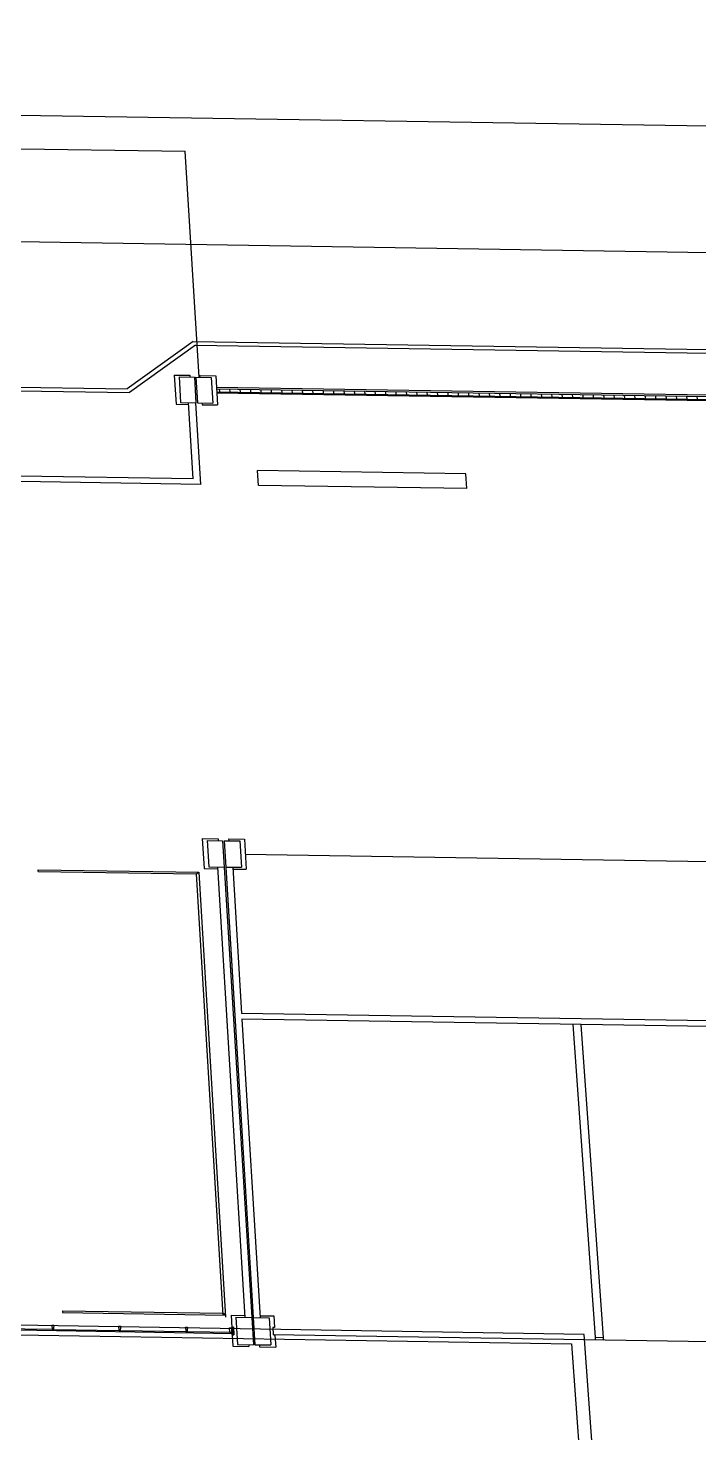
# Model space of a CAD drawing. Extents: x -68 to 264, y 51 to 115.
# Drawn here: x 60.34 to 74.53, y 83.68 to 113.39 of the extents above; entities that cross this region are included whole.
import ezdxf

# ---------------------------------------------------------------- set-up
doc = ezdxf.new("R2010")
doc.units = 0
doc.layers.get('0').update_dxf_attribs({"linetype": 'CONTINUOUS'})

msp = doc.modelspace()

# ---------------------------------------------------------------- linework, layer by layer
for p, q in [((-59.114, 113.387), (82.286, 111.201)), ((-18.08, 112.045), (63.665, 110.782)), ((-59.428, 110.728), (82.523, 108.524)), ((63.957, 106.004), (63.665, 110.782)), ((63.829, 106.759), (62.437, 105.757)), ((63.879, 106.681), (62.487, 105.679)), ((63.829, 106.759), (89.773, 106.355)), ((63.879, 106.681), (90.261, 106.27)), ((50.969, 105.859), (62.487, 105.679)), ((50.973, 105.936), (62.437, 105.757)), ((63.433, 106.051), (63.763, 106.046)), ((63.433, 106.051), (63.471, 105.432)), ((63.534, 106.011), (63.858, 106.006)), ((63.534, 106.011), (63.567, 105.469)), ((63.763, 106.046), (63.765, 106.007)), ((63.858, 106.006), (63.891, 105.464)), ((63.891, 106.005), (64.215, 106)), ((63.891, 106.005), (63.924, 105.464)), ((63.982, 106.042), (63.957, 106.004)), ((63.982, 106.042), (64.311, 106.037)), ((64.215, 106), (64.248, 105.458)), ((64.311, 106.037), (64.349, 105.418)), ((77.174, 105.586), (64.327, 105.786)), ((63.567, 105.469), (63.891, 105.464)), ((63.83, 103.856), (63.732, 105.467)), ((63.997, 103.737), (63.891, 105.464)), ((63.924, 105.464), (64.248, 105.458)), ((64.328, 105.759), (77.176, 105.559)), ((64.332, 105.697), (77.181, 105.497)), ((77.183, 105.469), (64.334, 105.67)), ((64.383, 105.758), (64.387, 105.696)), ((64.603, 105.755), (64.607, 105.693)), ((64.822, 105.751), (64.826, 105.689)), ((65.042, 105.748), (65.046, 105.686)), ((65.261, 105.744), (65.265, 105.682)), ((65.481, 105.741), (65.485, 105.679)), ((65.701, 105.737), (65.705, 105.676)), ((65.92, 105.734), (65.924, 105.672)), ((66.14, 105.731), (66.144, 105.669)), ((66.359, 105.727), (66.363, 105.665)), ((66.579, 105.724), (66.583, 105.662)), ((66.798, 105.72), (66.802, 105.658)), ((67.018, 105.717), (67.022, 105.655)), ((67.238, 105.713), (67.242, 105.652)), ((67.457, 105.71), (67.461, 105.648)), ((67.677, 105.707), (67.681, 105.645)), ((67.896, 105.703), (67.9, 105.641)), ((68.116, 105.7), (68.12, 105.638)), ((68.336, 105.696), (68.34, 105.634)), ((68.555, 105.693), (68.559, 105.631)), ((68.775, 105.69), (68.779, 105.628)), ((68.994, 105.686), (68.999, 105.624)), ((69.214, 105.683), (69.218, 105.621)), ((69.433, 105.679), (69.438, 105.617)), ((69.653, 105.676), (69.657, 105.614)), ((69.873, 105.672), (69.877, 105.61)), ((70.092, 105.669), (70.097, 105.607)), ((70.312, 105.666), (70.316, 105.604)), ((70.532, 105.662), (70.536, 105.6)), ((70.751, 105.659), (70.756, 105.597)), ((70.971, 105.655), (70.975, 105.593)), ((71.19, 105.652), (71.195, 105.59)), ((71.41, 105.648), (71.414, 105.587)), ((71.63, 105.645), (71.634, 105.583)), ((71.849, 105.642), (71.854, 105.58)), ((72.069, 105.638), (72.073, 105.576)), ((72.288, 105.635), (72.293, 105.573)), ((72.508, 105.631), (72.513, 105.569)), ((72.728, 105.628), (72.732, 105.566)), ((72.947, 105.624), (72.952, 105.563)), ((73.167, 105.621), (73.172, 105.559)), ((73.387, 105.618), (73.391, 105.556)), ((73.606, 105.614), (73.611, 105.552)), ((73.826, 105.611), (73.831, 105.549)), ((74.046, 105.607), (74.05, 105.545)), ((74.265, 105.604), (74.27, 105.542)), ((74.485, 105.6), (74.49, 105.539)), ((63.471, 105.432), (63.734, 105.428)), ((64.018, 105.462), (64.02, 105.423)), ((64.02, 105.423), (64.349, 105.418)), ((69.596, 103.96), (65.194, 104.029)), ((65.213, 103.717), (65.194, 104.029)), ((63.83, 103.856), (60.176, 103.913)), ((63.997, 103.737), (60.182, 103.796)), ((69.618, 103.649), (65.213, 103.717)), ((69.618, 103.649), (69.596, 103.96)), ((64.025, 96.249), (64.359, 96.244)), ((64.025, 96.249), (64.063, 95.613)), ((64.127, 96.208), (64.161, 95.651)), ((64.127, 96.208), (64.456, 96.203)), ((64.359, 96.244), (64.361, 96.204)), ((64.456, 96.203), (64.49, 95.646)), ((64.489, 96.202), (64.817, 96.197)), ((64.489, 96.202), (64.523, 95.645)), ((64.581, 96.241), (64.915, 96.235)), ((64.581, 96.241), (64.584, 96.201)), ((64.817, 96.197), (64.852, 95.64)), ((64.915, 96.235), (64.954, 95.599)), ((64.935, 95.917), (77.965, 95.711)), ((60.555, 95.589), (63.952, 95.538)), ((60.557, 95.549), (60.555, 95.589)), ((60.557, 95.549), (63.899, 95.499)), ((63.899, 95.499), (63.952, 95.538)), ((63.899, 95.499), (64.459, 86.172)), ((63.952, 95.538), (64.518, 86.13)), ((64.063, 95.613), (64.347, 95.608)), ((64.161, 95.651), (64.49, 95.646)), ((64.345, 95.648), (64.924, 86.121)), ((64.49, 95.646), (65.07, 86.118)), ((64.523, 95.645), (65.104, 86.118)), ((64.523, 95.645), (64.852, 95.64)), ((64.668, 95.643), (64.857, 92.552)), ((64.67, 95.603), (64.954, 95.599)), ((78.599, 92.334), (64.857, 92.552)), ((78.609, 92.213), (64.864, 92.432)), ((64.864, 92.432), (65.251, 86.115)), ((71.859, 92.321), (72.33, 85.695)), ((72.026, 92.318), (72.499, 85.692)), ((72.102, 85.76), (5.667, 86.868)), ((5.945, 86.659), (71.834, 85.56)), ((61.071, 86.264), (64.457, 86.21)), ((61.071, 86.264), (61.073, 86.223)), ((61.073, 86.223), (64.516, 86.168)), ((64.516, 86.168), (64.457, 86.21)), ((64.633, 86.166), (64.649, 85.9)), ((64.633, 86.166), (64.921, 86.161)), ((65.248, 86.156), (65.536, 86.152)), ((64.681, 85.777), (53.794, 85.951)), ((60.849, 85.863), (59.483, 85.885)), ((60.873, 85.838), (60.844, 85.961)), ((60.844, 85.961), (60.889, 85.96)), ((60.889, 85.96), (60.873, 85.838)), ((62.261, 85.84), (60.895, 85.862)), ((62.285, 85.815), (62.255, 85.938)), ((62.255, 85.938), (62.301, 85.938)), ((62.301, 85.938), (62.285, 85.815)), ((63.697, 85.793), (63.667, 85.916)), ((63.667, 85.916), (63.712, 85.915)), ((63.712, 85.915), (63.697, 85.793)), ((64.61, 85.802), (64.604, 85.901)), ((64.604, 85.901), (64.649, 85.9)), ((64.649, 85.9), (64.684, 85.92)), ((64.658, 85.757), (64.649, 85.9)), ((64.649, 85.9), (64.681, 85.777)), ((64.684, 85.92), (64.694, 85.756)), ((64.737, 86.124), (64.772, 85.55)), ((64.737, 86.124), (65.07, 86.118)), ((65.07, 86.118), (65.105, 85.545)), ((65.104, 86.118), (65.437, 86.112)), ((65.104, 86.118), (65.139, 85.544)), ((65.437, 86.112), (65.472, 85.539)), ((65.516, 85.907), (65.525, 85.763)), ((65.551, 85.906), (65.516, 85.907)), ((65.536, 86.152), (65.551, 85.906)), ((63.673, 85.818), (62.306, 85.839)), ((64.655, 85.802), (63.718, 85.817)), ((64.655, 85.802), (64.61, 85.802)), ((64.681, 85.777), (64.658, 85.757)), ((64.658, 85.757), (64.673, 85.511)), ((64.658, 85.757), (64.694, 85.756)), ((65.525, 85.763), (78.836, 85.55)), ((65.562, 85.742), (65.525, 85.763)), ((65.562, 85.742), (65.577, 85.496)), ((71.834, 85.56), (72.798, 71.866)), ((73.093, 71.77), (72.102, 85.76)), ((72.499, 85.692), (72.33, 85.695)), ((72.33, 85.695), (72.333, 85.654)), ((72.333, 85.654), (72.502, 85.651)), ((72.499, 85.692), (72.502, 85.651)), ((64.673, 85.511), (65.012, 85.505)), ((64.772, 85.55), (65.105, 85.545)), ((65.009, 85.546), (65.012, 85.505)), ((65.139, 85.544), (65.472, 85.539)), ((65.235, 85.543), (65.238, 85.502)), ((65.238, 85.502), (65.577, 85.496))]:
    msp.add_line(p, q)

doc.saveas('drawing.dxf')
